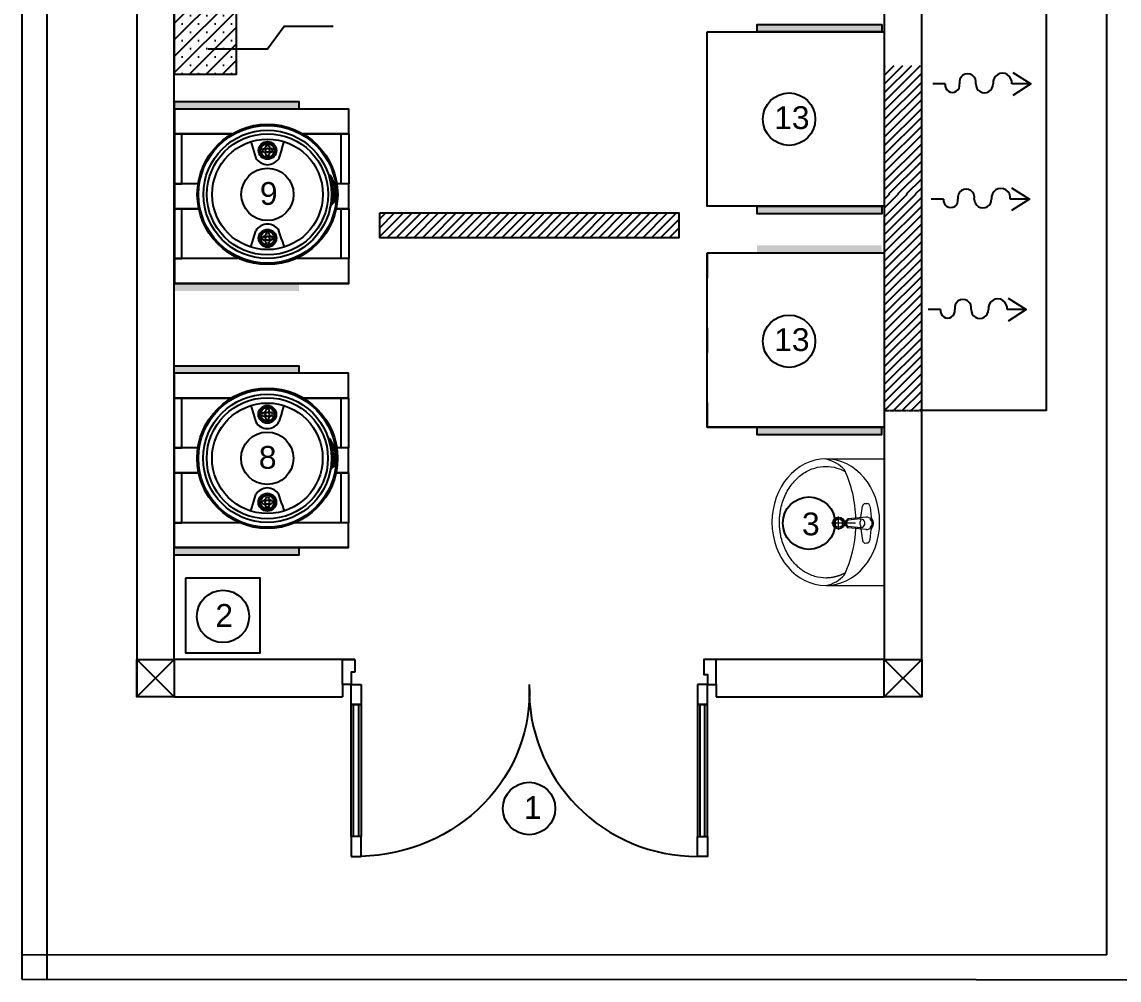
# Model space of a CAD drawing. Header units: millimetres. Extents: x 19989 to 114677, y -6335 to 49043.
# Drawn here: x 58502 to 62906, y 37585 to 41432 of the extents above; entities that cross this region are included whole.
import ezdxf

# ---------------------------------------------------------------- set-up
doc = ezdxf.new("R2010")
doc.units = ezdxf.units.MM
doc.header["$MEASUREMENT"] = 0
doc.linetypes.add('CENTER2', pattern=[1.125, 0.75, -0.125, 0.125, -0.125])
for name, color, linetype in [('A-Door', 150, 'Continuous'), ('A-Glaz', 92, 'Continuous'), ('Edges', 7, 'Continuous')]:
    doc.layers.add(name, color=color, linetype=linetype)
doc.styles.get("Standard").update_dxf_attribs({"font": 'arial.ttf'})

# ---------------------------------------------------------------- blocks, each defined once
blk = doc.blocks.new('plasticwaterdrumplan')
at = {"layer": 'Edges'}
for p, q in [((19.15, 3.55), (22, 2.66)), ((37.52, 3.55), (34.66, 2.66)), ((19.8, 0.65), (19.83, 0.88)), ((19.83, 0.42), (19.8, 0.65)), ((19.83, 0.88), (19.88, 1)), ((19.88, 0.3), (19.83, 0.42)), ((19.88, 1), (20.09, 0.86)), ((19.88, 0.3), (20.09, 0.44)), ((20.09, 0.86), (20.13, 0.97)), ((20.13, 0.33), (20.09, 0.44)), ((20.13, 0.97), (20.23, 1.1)), ((20.23, 0.2), (20.13, 0.33)), ((20.23, 1.1), (20.36, 1.2)), ((20.36, 0.1), (20.23, 0.2)), ((20.33, 1.45), (20.45, 1.5)), ((20.33, 1.45), (20.47, 1.24)), ((20.33, -0.15), (20.47, 0.06)), ((20.36, 1.2), (20.47, 1.24)), ((20.47, 0.06), (20.36, 0.1)), ((20.45, 1.5), (20.68, 1.53)), ((20.68, 1.53), (20.91, 1.5)), ((20.68, 1.01), (20.77, 1)), ((21.03, 1.45), (20.89, 1.24)), ((20.89, 1.24), (21, 1.2)), ((21, 0.1), (20.89, 0.06)), ((21.03, -0.15), (20.89, 0.06)), ((20.91, 1.5), (21.03, 1.45)), ((21, 1.2), (21.13, 1.1)), ((21.13, 0.2), (21, 0.1)), ((21.13, 1.1), (21.23, 0.97)), ((21.23, 0.33), (21.13, 0.2)), ((21.23, 0.97), (21.27, 0.86)), ((21.27, 0.44), (21.23, 0.33)), ((21.48, 1), (21.27, 0.86)), ((21.48, 0.3), (21.27, 0.44)), ((21.48, 1), (21.53, 0.88)), ((21.53, 0.42), (21.48, 0.3)), ((21.53, 0.88), (21.56, 0.65)), ((21.56, 0.65), (21.53, 0.42)), ((35.13, 0.88), (35.1, 0.65)), ((35.1, 0.65), (35.13, 0.42)), ((35.19, 1), (35.13, 0.88)), ((35.13, 0.42), (35.19, 0.3)), ((35.19, 1), (35.39, 0.86)), ((35.19, 0.3), (35.39, 0.44)), ((35.44, 0.97), (35.39, 0.86)), ((35.39, 0.44), (35.44, 0.33)), ((35.54, 1.1), (35.44, 0.97)), ((35.44, 0.33), (35.54, 0.2)), ((35.67, 1.2), (35.54, 1.1)), ((35.54, 0.2), (35.67, 0.1)), ((35.76, 1.5), (35.63, 1.45)), ((35.63, 1.45), (35.78, 1.24)), ((35.63, -0.15), (35.78, 0.06)), ((35.78, 1.24), (35.67, 1.2)), ((35.67, 0.1), (35.78, 0.06)), ((35.99, 1.53), (35.76, 1.5)), ((35.99, 1.01), (35.89, 1)), ((36.22, 1.5), (35.99, 1.53)), ((36.34, 1.45), (36.2, 1.24)), ((36.3, 1.2), (36.2, 1.24)), ((36.2, 0.06), (36.3, 0.1)), ((36.34, -0.15), (36.2, 0.06)), ((36.34, 1.45), (36.22, 1.5)), ((36.44, 1.1), (36.3, 1.2)), ((36.3, 0.1), (36.44, 0.2)), ((36.54, 0.97), (36.44, 1.1)), ((36.44, 0.2), (36.54, 0.33)), ((36.58, 0.86), (36.54, 0.97)), ((36.54, 0.33), (36.58, 0.44)), ((36.79, 1), (36.58, 0.86)), ((36.79, 0.3), (36.58, 0.44)), ((36.84, 0.88), (36.79, 1)), ((36.79, 0.3), (36.84, 0.42)), ((36.87, 0.65), (36.84, 0.88)), ((36.84, 0.42), (36.87, 0.65)), ((20.41, -1.85), (19.15, -2.26)), ((20.45, -0.2), (20.33, -0.15)), ((20.41, -1.85), (22, -1.35)), ((20.68, -0.23), (20.45, -0.2)), ((20.91, -0.2), (20.68, -0.23)), ((21.03, -0.15), (20.91, -0.2)), ((36.26, -1.85), (34.66, -1.35)), ((35.63, -0.15), (35.76, -0.2)), ((35.76, -0.2), (35.99, -0.23)), ((35.99, -0.23), (36.22, -0.2)), ((36.22, -0.2), (36.34, -0.15)), ((36.26, -1.85), (37.52, -2.26)), ((25.72, -10.23), (26.59, -10.46)), ((25.73, -10.21), (26.78, -10.49)), ((26.36, -10.41), (26.54, -10.46)), ((26.36, -10.43), (26.53, -10.48)), ((26.54, -10.46), (26.53, -10.48)), ((26.54, -10.46), (26.59, -10.47)), ((26.59, -10.46), (26.6, -10.46)), ((26.6, -10.48), (26.59, -10.47)), ((26.62, -10.47), (26.6, -10.46)), ((26.6, -10.46), (26.75, -10.5)), ((26.61, -10.48), (26.6, -10.48)), ((26.61, -10.48), (26.61, -10.49)), ((26.62, -10.5), (26.61, -10.49)), ((26.63, -10.48), (26.62, -10.47)), ((26.62, -10.47), (26.62, -10.47)), ((26.63, -10.5), (26.62, -10.5)), ((26.64, -10.49), (26.63, -10.48)), ((26.63, -10.51), (26.63, -10.5)), ((26.64, -10.52), (26.63, -10.51)), ((26.65, -10.5), (26.64, -10.49)), ((26.64, -10.49), (26.64, -10.49)), ((26.64, -10.53), (26.64, -10.52)), ((26.64, -10.54), (26.64, -10.53)), ((26.64, -10.57), (26.65, -10.54)), ((26.65, -10.54), (26.64, -10.54)), ((26.64, -10.59), (26.64, -10.57)), ((26.65, -10.61), (26.64, -10.59)), ((26.65, -10.51), (26.65, -10.5)), ((26.66, -10.52), (26.65, -10.51)), ((26.65, -10.51), (26.65, -10.51)), ((26.65, -10.54), (26.67, -10.53)), ((26.66, -10.53), (26.65, -10.55)), ((26.65, -10.55), (26.65, -10.54)), ((26.65, -10.55), (26.65, -10.55)), ((26.66, -10.64), (26.65, -10.61)), ((26.66, -10.53), (26.66, -10.52)), ((26.67, -10.56), (26.66, -10.57)), ((26.66, -10.57), (26.66, -10.59)), ((26.66, -10.59), (26.66, -10.6)), ((26.66, -10.6), (26.67, -10.62)), ((26.68, -10.66), (26.66, -10.64)), ((26.67, -10.53), (26.69, -10.51)), ((26.68, -10.54), (26.67, -10.56)), ((26.67, -10.62), (26.69, -10.64)), ((26.7, -10.53), (26.68, -10.54)), ((26.7, -10.67), (26.68, -10.66)), ((26.69, -10.51), (26.72, -10.5)), ((26.7, -10.56), (26.69, -10.59)), ((26.69, -10.59), (26.7, -10.63)), ((26.69, -10.64), (26.71, -10.65)), ((26.72, -10.53), (26.7, -10.53)), ((26.72, -10.54), (26.7, -10.56)), ((26.7, -10.63), (26.72, -10.65)), ((26.73, -10.68), (26.7, -10.67)), ((26.71, -10.65), (26.73, -10.66)), ((26.72, -10.5), (26.75, -10.5)), ((26.74, -10.52), (26.72, -10.53)), ((26.75, -10.53), (26.72, -10.54)), ((26.72, -10.65), (26.77, -10.66)), ((26.73, -10.66), (26.76, -10.67)), ((26.75, -10.69), (26.73, -10.68)), ((26.77, -10.53), (26.74, -10.52)), ((26.75, -10.5), (26.77, -10.5)), ((26.75, -10.5), (26.77, -10.51)), ((26.78, -10.54), (26.75, -10.53)), ((26.78, -10.69), (26.75, -10.69)), ((26.76, -10.67), (26.77, -10.66)), ((26.77, -10.5), (26.8, -10.51)), ((26.8, -10.51), (26.77, -10.51)), ((26.79, -10.54), (26.77, -10.53)), ((26.77, -10.66), (26.81, -10.68)), ((26.78, -10.49), (27.01, -10.56)), ((26.78, -10.49), (26.8, -10.51)), ((26.78, -10.54), (26.8, -10.55)), ((26.81, -10.68), (26.78, -10.69)), ((26.81, -10.55), (26.79, -10.54)), ((26.8, -10.51), (26.82, -10.53)), ((26.81, -10.55), (26.8, -10.55)), ((26.81, -10.55), (26.81, -10.55)), ((26.81, -10.55), (26.85, -10.56)), ((26.81, -10.68), (26.81, -10.68)), ((26.81, -10.68), (26.93, -10.71)), ((26.82, -10.53), (26.84, -10.55)), ((26.84, -10.55), (26.85, -10.56)), ((26.85, -10.56), (27.07, -10.63)), ((26.9, -10.77), (26.89, -10.83)), ((26.89, -10.83), (26.9, -10.77)), ((26.89, -10.83), (26.9, -10.88)), ((26.9, -10.88), (26.89, -10.83)), ((26.89, -10.83), (26.89, -10.83)), ((26.9, -10.83), (26.89, -10.83)), ((26.93, -10.72), (26.9, -10.77)), ((26.9, -10.77), (26.93, -10.72)), ((26.9, -10.77), (26.91, -10.77)), ((26.9, -10.83), (26.91, -10.77)), ((26.9, -10.77), (26.9, -10.77)), ((26.9, -10.83), (26.91, -10.78)), ((26.91, -10.88), (26.9, -10.83)), ((26.9, -10.88), (26.9, -10.83)), ((26.9, -10.83), (26.9, -10.83)), ((26.9, -10.88), (26.91, -10.93)), ((26.91, -10.88), (26.9, -10.88)), ((26.9, -10.88), (26.9, -10.88)), ((26.9, -10.88), (26.9, -10.88)), ((26.92, -10.93), (26.9, -10.88)), ((26.92, -10.93), (26.9, -10.88)), ((26.91, -10.78), (26.93, -10.73)), ((26.91, -10.77), (26.93, -10.73)), ((26.91, -10.77), (26.91, -10.78)), ((26.91, -10.83), (26.92, -10.78)), ((26.92, -10.78), (26.91, -10.83)), ((26.91, -10.83), (26.92, -10.88)), ((26.91, -10.88), (26.91, -10.83)), ((26.93, -10.93), (26.91, -10.88)), ((26.92, -10.93), (26.91, -10.88)), ((26.91, -10.93), (26.95, -10.98)), ((26.92, -10.93), (26.91, -10.93)), ((26.92, -10.78), (26.94, -10.73)), ((26.94, -10.73), (26.92, -10.78)), ((26.92, -10.88), (26.93, -10.93)), ((26.92, -10.93), (26.92, -10.93)), ((26.92, -10.93), (26.92, -10.93)), ((26.95, -10.98), (26.92, -10.93)), ((26.95, -10.97), (26.92, -10.93)), ((26.95, -10.98), (26.92, -10.93)), ((26.93, -10.71), (26.93, -10.72)), ((26.93, -10.72), (26.94, -10.71)), ((26.94, -10.71), (26.93, -10.71)), ((26.93, -10.73), (26.94, -10.72)), ((26.93, -10.73), (26.94, -10.72)), ((26.93, -10.73), (26.93, -10.72)), ((26.93, -10.72), (26.93, -10.72)), ((26.93, -10.73), (26.93, -10.73)), ((26.93, -10.93), (26.96, -10.97)), ((26.96, -10.97), (26.93, -10.93)), ((26.94, -10.72), (26.94, -10.71)), ((26.95, -10.72), (26.94, -10.73)), ((26.94, -10.73), (26.95, -10.72)), ((26.95, -10.72), (26.94, -10.72)), ((26.94, -10.72), (26.94, -10.72)), ((27.05, -10.75), (26.95, -10.72)), ((26.95, -10.72), (26.95, -10.72)), ((26.99, -11.01), (26.95, -10.97)), ((26.95, -10.98), (26.95, -10.97)), ((26.95, -10.98), (26.99, -11.02)), ((26.99, -11.01), (26.95, -10.98)), ((26.99, -11.01), (26.95, -10.98)), ((26.95, -10.98), (26.95, -10.98)), ((26.95, -10.98), (26.95, -10.98)), ((26.96, -10.97), (27, -11)), ((27, -11), (26.96, -10.97)), ((26.99, -11.01), (26.99, -11.01)), ((26.99, -11.01), (26.99, -11.01)), ((26.99, -11.01), (26.99, -11.02)), ((27.04, -11.03), (26.99, -11.01)), ((27.04, -11.03), (26.99, -11.01)), ((27.04, -11.04), (26.99, -11.01)), ((26.99, -11.02), (27.04, -11.04)), ((27.02, -10.78), (27, -10.85)), ((27, -10.85), (27.02, -10.91)), ((27, -11), (27.04, -11.02)), ((27.04, -11.03), (27, -11)), ((27.05, -10.75), (27.02, -10.78)), ((27.02, -10.91), (27.07, -10.96)), ((27.04, -11.02), (27.32, -11.11)), ((27.32, -11.13), (27.04, -11.03)), ((27.32, -11.12), (27.04, -11.03)), ((27.32, -11.12), (27.04, -11.03)), ((27.31, -11.13), (27.04, -11.04)), ((27.04, -11.04), (27.04, -11.04)), ((27.31, -11.13), (27.04, -11.04)), ((27.26, -10.81), (27.05, -10.75)), ((27.07, -10.63), (27.11, -10.63)), ((27.08, -10.63), (27.07, -10.63)), ((27.07, -10.96), (27.13, -10.98)), ((27.08, -10.63), (27.11, -10.63)), ((27.09, -10.64), (27.08, -10.63)), ((27.09, -10.64), (27.11, -10.63)), ((27.1, -10.64), (27.09, -10.64)), ((27.1, -10.64), (27.11, -10.64)), ((27.11, -10.64), (27.1, -10.64)), ((27.17, -10.64), (27.11, -10.63)), ((27.11, -10.63), (27.11, -10.63)), ((27.11, -10.63), (27.11, -10.63)), ((27.11, -10.63), (27.17, -10.64)), ((27.11, -10.63), (27.17, -10.64)), ((27.11, -10.64), (27.11, -10.63)), ((27.11, -10.64), (27.11, -10.64)), ((27.11, -10.64), (27.17, -10.65)), ((27.11, -10.64), (27.17, -10.65)), ((27.15, -10.65), (27.11, -10.64)), ((27.13, -10.98), (27.2, -10.96)), ((27.17, -10.66), (27.15, -10.65)), ((28.04, -10.93), (27.15, -10.65)), ((27.44, -10.69), (27.17, -10.64)), ((27.44, -10.68), (27.17, -10.64)), ((27.44, -10.68), (27.17, -10.64)), ((27.43, -10.7), (27.17, -10.65)), ((27.44, -10.69), (27.17, -10.65)), ((27.17, -10.66), (27.43, -10.7)), ((27.2, -10.96), (27.25, -10.91)), ((27.25, -10.91), (27.27, -10.85)), ((27.27, -10.85), (27.26, -10.81)), ((28, -11.04), (27.26, -10.81)), ((27.31, -11.13), (27.6, -11.21)), ((27.6, -11.2), (27.31, -11.13)), ((27.32, -11.11), (27.6, -11.19)), ((27.6, -11.19), (27.32, -11.12)), ((27.6, -11.2), (27.32, -11.12)), ((27.6, -11.2), (27.32, -11.13)), ((27.43, -10.7), (27.7, -10.74)), ((27.7, -10.73), (27.43, -10.7)), ((27.44, -10.68), (27.71, -10.72)), ((27.71, -10.72), (27.44, -10.68)), ((27.71, -10.73), (27.44, -10.69)), ((27.71, -10.72), (27.44, -10.69)), ((27.6, -11.19), (27.89, -11.24)), ((27.88, -11.25), (27.6, -11.19)), ((27.88, -11.25), (27.6, -11.2)), ((27.88, -11.25), (27.6, -11.2)), ((27.88, -11.26), (27.6, -11.2)), ((27.88, -11.26), (27.6, -11.21)), ((27.98, -10.76), (27.7, -10.73)), ((27.7, -10.74), (27.98, -10.76)), ((27.71, -10.72), (27.98, -10.74)), ((27.98, -10.75), (27.71, -10.72)), ((27.98, -10.75), (27.71, -10.72)), ((27.98, -10.75), (27.71, -10.73)), ((28.17, -11.28), (27.88, -11.25)), ((28.17, -11.29), (27.88, -11.25)), ((28.17, -11.28), (27.88, -11.25)), ((28.17, -11.29), (27.88, -11.26)), ((28.17, -11.29), (27.88, -11.26)), ((27.89, -11.24), (28.17, -11.27)), ((28.25, -10.76), (27.98, -10.74)), ((28.25, -10.77), (27.98, -10.75)), ((28.25, -10.77), (27.98, -10.75)), ((28.25, -10.76), (27.98, -10.75)), ((28.25, -10.78), (27.98, -10.76)), ((27.98, -10.76), (28.25, -10.78)), ((28.04, -11.11), (28, -11.04)), ((28.01, -11.04), (28, -11.04)), ((28.01, -11.04), (28.04, -11.1)), ((28.02, -11.05), (28.01, -11.04)), ((28.02, -11.05), (28.04, -11.1)), ((28.02, -11.05), (28.05, -11.09)), ((28.02, -11.05), (28.02, -11.05)), ((28.03, -11.05), (28.02, -11.05)), ((28.05, -11.09), (28.03, -11.05)), ((28.03, -11.05), (28.05, -11.09)), ((28.03, -11.05), (28.05, -11.09)), ((28.03, -11.05), (28.03, -11.05)), ((28.03, -11.05), (28.03, -11.05)), ((28.03, -11.05), (28.07, -11.06)), ((28.04, -10.93), (28.09, -10.9)), ((28.05, -10.93), (28.04, -10.93)), ((28.05, -11.09), (28.04, -11.1)), ((28.04, -11.1), (28.04, -11.1)), ((28.04, -11.1), (28.13, -11.12)), ((28.04, -11.1), (28.12, -11.12)), ((28.13, -11.13), (28.04, -11.11)), ((28.1, -10.9), (28.05, -10.93)), ((28.1, -10.91), (28.05, -10.93)), ((28.05, -10.93), (28.05, -10.93)), ((28.06, -10.93), (28.05, -10.93)), ((28.12, -11.11), (28.05, -11.09)), ((28.05, -11.09), (28.05, -11.09)), ((28.05, -11.09), (28.05, -11.09)), ((28.05, -11.09), (28.12, -11.12)), ((28.05, -11.09), (28.12, -11.11)), ((28.1, -10.91), (28.06, -10.93)), ((28.1, -10.91), (28.06, -10.94)), ((28.06, -10.94), (28.1, -10.92)), ((28.06, -10.94), (28.06, -10.93)), ((28.06, -10.94), (28.11, -10.95)), ((28.06, -10.94), (28.06, -10.94)), ((28.08, -11.07), (28.07, -11.06)), ((28.08, -11.07), (28.09, -11.07)), ((28.09, -10.9), (28.18, -10.92)), ((28.09, -11.07), (28.1, -11.07)), ((28.09, -11.07), (28.09, -11.07)), ((28.09, -11.07), (28.09, -11.07)), ((28.18, -10.92), (28.1, -10.9)), ((28.1, -10.91), (28.1, -10.9)), ((28.18, -10.93), (28.1, -10.91)), ((28.17, -10.93), (28.1, -10.91)), ((28.1, -10.91), (28.1, -10.91)), ((28.17, -10.93), (28.1, -10.91)), ((28.1, -10.91), (28.1, -10.91)), ((28.1, -10.92), (28.1, -10.91)), ((28.1, -10.92), (28.17, -10.94)), ((28.1, -11.07), (28.1, -11.07)), ((28.1, -11.07), (28.1, -11.07)), ((28.11, -11.07), (28.1, -11.07)), ((28.11, -10.95), (28.11, -10.95)), ((28.11, -10.95), (28.11, -10.95)), ((28.14, -10.96), (28.11, -10.95)), ((28.11, -10.95), (28.11, -10.95)), ((28.11, -10.95), (28.11, -10.95)), ((28.11, -11.07), (28.14, -11.07)), ((28.19, -11.07), (28.12, -11.11)), ((28.12, -11.11), (28.19, -11.07)), ((28.12, -11.12), (28.2, -11.08)), ((28.12, -11.12), (28.19, -11.08)), ((28.12, -11.12), (28.12, -11.11)), ((28.12, -11.11), (28.12, -11.11)), ((28.13, -11.12), (28.12, -11.12)), ((28.12, -11.12), (28.12, -11.12)), ((28.13, -11.12), (28.2, -11.08)), ((28.2, -11.09), (28.13, -11.13)), ((28.17, -10.99), (28.14, -10.96)), ((28.14, -11.07), (28.16, -11.05)), ((28.16, -11.05), (28.17, -11.02)), ((28.18, -10.93), (28.17, -10.93)), ((28.17, -10.93), (28.17, -10.93)), ((28.17, -10.93), (28.17, -10.94)), ((28.21, -11), (28.17, -10.93)), ((28.21, -11), (28.17, -10.93)), ((28.17, -10.94), (28.21, -11)), ((28.17, -11.02), (28.17, -10.99)), ((28.17, -11.27), (28.46, -11.29)), ((28.46, -11.29), (28.17, -11.28)), ((28.46, -11.3), (28.17, -11.28)), ((28.17, -11.29), (28.46, -11.31)), ((28.46, -11.3), (28.17, -11.29)), ((28.46, -11.3), (28.17, -11.29)), ((28.18, -10.92), (28.18, -10.93)), ((28.22, -11), (28.18, -10.92)), ((28.18, -10.92), (28.23, -11)), ((28.22, -11), (28.18, -10.93)), ((28.21, -11), (28.19, -11.07)), ((28.19, -11.08), (28.21, -11)), ((28.19, -11.07), (28.21, -11)), ((28.19, -11.08), (28.19, -11.07)), ((28.19, -11.07), (28.19, -11.07)), ((28.2, -11.08), (28.19, -11.08)), ((28.23, -11), (28.2, -11.09)), ((28.2, -11.08), (28.22, -11)), ((28.2, -11.08), (28.22, -11)), ((28.2, -11.08), (28.2, -11.08)), ((28.21, -11), (28.22, -11)), ((28.21, -11), (28.21, -11)), ((28.21, -11), (28.21, -11)), ((28.22, -11), (28.22, -11)), ((28.25, -10.76), (28.52, -10.77)), ((28.52, -10.77), (28.25, -10.76)), ((28.52, -10.78), (28.25, -10.77)), ((28.52, -10.78), (28.25, -10.77)), ((28.25, -10.78), (28.52, -10.79)), ((28.52, -10.79), (28.25, -10.78)), ((28.43, -10.93), (29.05, -10.92)), ((28.44, -11.17), (28.43, -10.93)), ((28.43, -10.93), (28.44, -10.94)), ((29.04, -10.93), (28.44, -10.94)), ((29.04, -10.93), (28.44, -10.94)), ((28.44, -10.94), (28.44, -11.16)), ((28.44, -10.94), (28.45, -11.16)), ((28.44, -10.94), (28.45, -10.95)), ((28.44, -10.94), (28.44, -10.94)), ((29.04, -11.15), (28.44, -11.16)), ((28.44, -11.16), (28.44, -11.17)), ((28.45, -11.16), (28.44, -11.16)), ((28.44, -11.17), (29.05, -11.16)), ((28.45, -10.95), (29.03, -10.94)), ((29.03, -10.94), (28.45, -10.95)), ((29.03, -10.94), (28.45, -10.95)), ((28.46, -11.15), (28.45, -10.95)), ((28.45, -10.95), (28.45, -11.15)), ((28.45, -10.95), (28.45, -10.95)), ((28.45, -10.95), (28.45, -10.95)), ((28.45, -10.95), (28.45, -11.15)), ((29.03, -11.14), (28.45, -11.15)), ((28.45, -11.15), (28.45, -11.15)), ((28.45, -11.15), (28.45, -11.16)), ((28.46, -11.15), (28.45, -11.15)), ((29.04, -11.15), (28.45, -11.16)), ((29.03, -11.15), (28.45, -11.15)), ((29.03, -11.14), (28.46, -11.15)), ((28.46, -11.29), (28.75, -11.28)), ((28.75, -11.29), (28.46, -11.29)), ((28.75, -11.29), (28.46, -11.3)), ((28.76, -11.29), (28.46, -11.3)), ((28.76, -11.3), (28.46, -11.3)), ((28.76, -11.3), (28.46, -11.31)), ((28.52, -10.77), (28.79, -10.77)), ((28.79, -10.77), (28.52, -10.77)), ((28.79, -10.78), (28.52, -10.78)), ((28.79, -10.78), (28.52, -10.78)), ((28.52, -10.79), (28.79, -10.79)), ((28.79, -10.79), (28.52, -10.79)), ((28.75, -11.28), (29.04, -11.25)), ((29.04, -11.26), (28.75, -11.29)), ((29.04, -11.26), (28.75, -11.29)), ((29.05, -11.27), (28.76, -11.3)), ((29.05, -11.27), (28.76, -11.29)), ((29.05, -11.27), (28.76, -11.3)), ((29.06, -10.76), (28.79, -10.77)), ((29.06, -10.76), (28.79, -10.77)), ((29.06, -10.77), (28.79, -10.78)), ((29.06, -10.77), (28.79, -10.78)), ((29.06, -10.78), (28.79, -10.79)), ((28.79, -10.79), (29.06, -10.78)), ((29.03, -10.94), (29.04, -10.93)), ((29.03, -10.94), (29.03, -11.14)), ((29.03, -11.15), (29.03, -10.94)), ((29.03, -11.14), (29.03, -10.94)), ((29.03, -10.94), (29.03, -10.94)), ((29.03, -10.94), (29.03, -10.94)), ((29.03, -11.15), (29.03, -11.14)), ((29.03, -11.14), (29.03, -11.14)), ((29.04, -11.15), (29.03, -11.15)), ((29.04, -10.93), (29.05, -10.92)), ((29.04, -11.15), (29.04, -10.93)), ((29.04, -11.15), (29.04, -10.93)), ((29.04, -10.93), (29.04, -10.93)), ((29.05, -11.16), (29.04, -11.15)), ((29.04, -11.15), (29.04, -11.15)), ((29.04, -11.25), (29.33, -11.21)), ((29.33, -11.21), (29.04, -11.26)), ((29.33, -11.22), (29.04, -11.26)), ((29.05, -10.92), (29.05, -11.16)), ((29.33, -11.22), (29.05, -11.27)), ((29.33, -11.22), (29.05, -11.27)), ((29.05, -11.27), (29.33, -11.23)), ((29.06, -10.76), (29.33, -10.74)), ((29.33, -10.75), (29.06, -10.77)), ((29.33, -10.75), (29.06, -10.76)), ((29.06, -10.78), (29.33, -10.76)), ((29.33, -10.76), (29.06, -10.78)), ((29.33, -10.76), (29.06, -10.77)), ((29.81, -10.63), (29.33, -10.75)), ((29.8, -10.63), (29.33, -10.75)), ((29.8, -10.63), (29.33, -10.74)), ((29.81, -10.64), (29.33, -10.75)), ((29.33, -10.75), (29.33, -10.74)), ((29.33, -10.75), (29.33, -10.75)), ((29.33, -10.75), (29.33, -10.75)), ((29.33, -10.75), (29.34, -10.76)), ((29.33, -10.75), (29.33, -10.76)), ((29.33, -10.76), (29.33, -10.76)), ((29.33, -10.76), (29.34, -10.76)), ((29.33, -10.77), (29.34, -10.76)), ((29.33, -10.76), (29.33, -10.76)), ((29.33, -10.76), (29.33, -10.76)), ((29.33, -10.76), (29.34, -10.76)), ((29.33, -10.76), (29.33, -10.76)), ((29.33, -10.76), (29.33, -10.77)), ((29.33, -10.76), (29.33, -10.76)), ((29.83, -11.05), (29.33, -11.22)), ((29.33, -11.21), (29.83, -11.05)), ((29.83, -11.06), (29.33, -11.22)), ((29.83, -11.06), (29.33, -11.22)), ((29.84, -11.06), (29.33, -11.23)), ((29.84, -11.07), (29.33, -11.23)), ((29.33, -11.21), (29.33, -11.21)), ((29.33, -11.21), (29.33, -11.21)), ((29.33, -11.21), (29.33, -11.21)), ((29.33, -11.21), (29.33, -11.21)), ((29.33, -11.21), (29.33, -11.21)), ((29.33, -11.21), (29.33, -11.21)), ((29.33, -11.21), (29.33, -11.21)), ((29.33, -11.21), (29.33, -11.22)), ((29.33, -11.22), (29.33, -11.23)), ((29.33, -11.22), (29.33, -11.22)), ((29.33, -11.22), (29.33, -11.22)), ((29.33, -11.22), (29.33, -11.22)), ((29.33, -11.22), (29.33, -11.22)), ((29.33, -11.23), (29.33, -11.23)), ((29.81, -10.64), (29.34, -10.76)), ((29.34, -10.76), (29.81, -10.65)), ((29.34, -10.76), (29.34, -10.76)), ((30.28, -10.5), (29.8, -10.63)), ((30.28, -10.5), (29.8, -10.63)), ((30.28, -10.51), (29.81, -10.63)), ((30.28, -10.51), (29.81, -10.64)), ((30.29, -10.51), (29.81, -10.64)), ((29.81, -10.65), (30.29, -10.52)), ((30.32, -10.87), (29.83, -11.05)), ((29.83, -11.05), (30.32, -10.87)), ((30.32, -10.88), (29.83, -11.06)), ((30.33, -10.88), (29.83, -11.06)), ((30.33, -10.88), (29.84, -11.07)), ((30.33, -10.88), (29.84, -11.06)), ((30.76, -10.36), (30.28, -10.5)), ((30.76, -10.37), (30.28, -10.51)), ((30.76, -10.37), (30.28, -10.5)), ((30.76, -10.37), (30.28, -10.51)), ((30.29, -10.52), (30.76, -10.38)), ((30.76, -10.38), (30.29, -10.51)), ((30.32, -10.87), (30.8, -10.67)), ((30.8, -10.67), (30.32, -10.87)), ((30.8, -10.68), (30.32, -10.88)), ((30.81, -10.68), (30.33, -10.88)), ((30.81, -10.68), (30.33, -10.88)), ((30.33, -10.88), (30.81, -10.69)), ((30.76, -10.36), (31.23, -10.22)), ((30.76, -10.38), (31.3, -10.22)), ((31.23, -10.22), (30.76, -10.37)), ((31.23, -10.22), (30.76, -10.37)), ((31.24, -10.23), (30.76, -10.38)), ((31.23, -10.23), (30.76, -10.37)), ((30.8, -10.67), (31.26, -10.46)), ((31.27, -10.46), (30.8, -10.67)), ((31.27, -10.46), (30.8, -10.68)), ((31.28, -10.47), (30.81, -10.69)), ((31.27, -10.47), (30.81, -10.68)), ((31.28, -10.47), (30.81, -10.68)), ((31.26, -10.21), (31.23, -10.22)), ((31.26, -10.21), (31.23, -10.22)), ((31.27, -10.21), (31.23, -10.22)), ((31.27, -10.22), (31.23, -10.23)), ((31.27, -10.22), (31.24, -10.23)), ((31.26, -10.21), (31.3, -10.2)), ((31.3, -10.2), (31.26, -10.21)), ((31.26, -10.46), (31.33, -10.42)), ((31.3, -10.2), (31.27, -10.21)), ((31.3, -10.21), (31.27, -10.22)), ((31.3, -10.21), (31.27, -10.22)), ((31.3, -10.44), (31.27, -10.46)), ((31.31, -10.45), (31.27, -10.46)), ((31.31, -10.45), (31.27, -10.47)), ((31.31, -10.45), (31.28, -10.47)), ((31.31, -10.45), (31.28, -10.47)), ((31.3, -10.2), (31.33, -10.19)), ((31.33, -10.19), (31.3, -10.2)), ((31.33, -10.19), (31.3, -10.2)), ((31.34, -10.2), (31.3, -10.21)), ((31.33, -10.2), (31.3, -10.21)), ((31.3, -10.22), (31.34, -10.21)), ((31.34, -10.43), (31.3, -10.44)), ((31.34, -10.43), (31.31, -10.45)), ((31.35, -10.43), (31.31, -10.45)), ((31.35, -10.43), (31.31, -10.45)), ((31.31, -10.45), (31.35, -10.44)), ((31.36, -10.18), (31.33, -10.19)), ((31.37, -10.18), (31.33, -10.19)), ((31.37, -10.18), (31.33, -10.19)), ((31.37, -10.19), (31.33, -10.2)), ((31.33, -10.42), (31.4, -10.39)), ((31.34, -10.21), (31.4, -10.19)), ((31.37, -10.19), (31.34, -10.2)), ((31.38, -10.41), (31.34, -10.43)), ((31.37, -10.41), (31.34, -10.43)), ((31.38, -10.41), (31.35, -10.43)), ((31.35, -10.44), (31.39, -10.42)), ((31.38, -10.42), (31.35, -10.43)), ((31.4, -10.17), (31.36, -10.18)), ((31.4, -10.17), (31.37, -10.18)), ((31.4, -10.18), (31.37, -10.19)), ((31.4, -10.18), (31.37, -10.18)), ((31.4, -10.18), (31.37, -10.19)), ((31.41, -10.39), (31.37, -10.41)), ((31.41, -10.39), (31.38, -10.41)), ((31.42, -10.4), (31.38, -10.42)), ((31.42, -10.4), (31.38, -10.41)), ((31.42, -10.4), (31.39, -10.42)), ((31.4, -10.17), (31.43, -10.16)), ((31.43, -10.16), (31.4, -10.17)), ((31.44, -10.17), (31.4, -10.18)), ((31.43, -10.17), (31.4, -10.18)), ((31.43, -10.17), (31.4, -10.18)), ((31.4, -10.19), (31.44, -10.18)), ((31.4, -10.39), (31.44, -10.37)), ((31.45, -10.37), (31.41, -10.39)), ((31.44, -10.37), (31.41, -10.39)), ((31.42, -10.4), (31.46, -10.38)), ((31.45, -10.38), (31.42, -10.4)), ((31.45, -10.38), (31.42, -10.4)), ((31.47, -10.15), (31.43, -10.16)), ((31.47, -10.15), (31.43, -10.16)), ((31.47, -10.16), (31.43, -10.17)), ((31.47, -10.16), (31.43, -10.17)), ((31.44, -10.18), (31.5, -10.16)), ((31.47, -10.17), (31.44, -10.17)), ((31.44, -10.37), (31.51, -10.33)), ((31.48, -10.35), (31.44, -10.37)), ((31.48, -10.36), (31.45, -10.37)), ((31.49, -10.36), (31.45, -10.38)), ((31.49, -10.36), (31.45, -10.38)), ((31.46, -10.38), (31.49, -10.36)), ((31.5, -10.14), (31.47, -10.15)), ((31.5, -10.15), (31.47, -10.16)), ((31.5, -10.15), (31.47, -10.15)), ((31.5, -10.15), (31.47, -10.16)), ((31.5, -10.16), (31.47, -10.17)), ((31.51, -10.33), (31.48, -10.35)), ((31.52, -10.34), (31.48, -10.36)), ((31.53, -10.34), (31.49, -10.36)), ((31.52, -10.34), (31.49, -10.36)), ((31.52, -10.34), (31.49, -10.36)), ((31.5, -10.14), (31.53, -10.13)), ((31.54, -10.14), (31.5, -10.15)), ((31.54, -10.14), (31.5, -10.15)), ((31.53, -10.14), (31.5, -10.15)), ((31.5, -10.16), (31.54, -10.15)), ((31.54, -10.15), (31.5, -10.16)), ((31.51, -10.33), (31.54, -10.31)), ((31.55, -10.32), (31.51, -10.33)), ((31.56, -10.32), (31.52, -10.34)), ((31.55, -10.32), (31.52, -10.34)), ((31.56, -10.32), (31.52, -10.34)), ((31.57, -10.13), (31.53, -10.13)), ((31.57, -10.13), (31.53, -10.14)), ((31.56, -10.33), (31.53, -10.34)), ((31.57, -10.13), (31.54, -10.14)), ((31.57, -10.14), (31.54, -10.15)), ((31.57, -10.14), (31.54, -10.14)), ((31.54, -10.15), (31.59, -10.14)), ((31.54, -10.31), (31.61, -10.27)), ((31.59, -10.3), (31.55, -10.32)), ((31.58, -10.3), (31.55, -10.32)), ((31.59, -10.3), (31.56, -10.32)), ((31.59, -10.3), (31.56, -10.32)), ((31.56, -10.33), (31.6, -10.31)), ((31.6, -10.12), (31.57, -10.13)), ((31.6, -10.12), (31.57, -10.13)), ((31.6, -10.13), (31.57, -10.14)), ((31.6, -10.13), (31.57, -10.13)), ((31.59, -10.14), (31.57, -10.14)), ((31.61, -10.28), (31.58, -10.3)), ((31.6, -10.13), (31.59, -10.14)), ((31.59, -10.14), (31.6, -10.14)), ((31.61, -10.14), (31.59, -10.14)), ((31.59, -10.14), (31.59, -10.14)), ((31.62, -10.28), (31.59, -10.3)), ((31.62, -10.28), (31.59, -10.3)), ((31.63, -10.29), (31.59, -10.3)), ((31.6, -10.12), (31.63, -10.13)), ((31.63, -10.13), (31.6, -10.12)), ((31.6, -10.12), (31.6, -10.12)), ((31.62, -10.13), (31.6, -10.12)), ((31.6, -10.12), (31.6, -10.13)), ((31.62, -10.13), (31.6, -10.13)), ((31.62, -10.13), (31.6, -10.13)), ((31.6, -10.13), (31.6, -10.13)), ((31.6, -10.14), (31.62, -10.15)), ((31.63, -10.29), (31.6, -10.31)), ((31.63, -10.15), (31.61, -10.14)), ((31.61, -10.27), (31.66, -10.24)), ((31.65, -10.26), (31.61, -10.28)), ((31.64, -10.14), (31.62, -10.13)), ((31.64, -10.14), (31.62, -10.13)), ((31.62, -10.13), (31.62, -10.13)), ((31.65, -10.14), (31.62, -10.13)), ((31.62, -10.13), (31.62, -10.13)), ((31.62, -10.13), (31.63, -10.13)), ((31.62, -10.15), (31.64, -10.16)), ((31.65, -10.26), (31.62, -10.28)), ((31.66, -10.26), (31.62, -10.28)), ((31.65, -10.13), (31.63, -10.13)), ((31.63, -10.13), (31.63, -10.13)), ((31.65, -10.14), (31.63, -10.13)), ((31.65, -10.16), (31.63, -10.15)), ((31.66, -10.27), (31.63, -10.29)), ((31.66, -10.27), (31.63, -10.29)), ((31.66, -10.15), (31.64, -10.14)), ((31.65, -10.14), (31.64, -10.14)), ((31.64, -10.14), (31.64, -10.14)), ((31.65, -10.15), (31.64, -10.14)), ((31.64, -10.16), (31.65, -10.17)), ((31.67, -10.15), (31.65, -10.13)), ((31.65, -10.14), (31.65, -10.13)), ((31.67, -10.15), (31.65, -10.14)), ((31.67, -10.15), (31.65, -10.14)), ((31.65, -10.14), (31.65, -10.14)), ((31.67, -10.17), (31.65, -10.15)), ((31.66, -10.15), (31.65, -10.15)), ((31.66, -10.17), (31.65, -10.16)), ((31.65, -10.17), (31.66, -10.19)), ((31.67, -10.24), (31.65, -10.26)), ((31.68, -10.24), (31.65, -10.26)), ((31.67, -10.15), (31.66, -10.15)), ((31.68, -10.16), (31.66, -10.15)), ((31.67, -10.18), (31.66, -10.17)), ((31.66, -10.19), (31.67, -10.2)), ((31.67, -10.23), (31.66, -10.24)), ((31.66, -10.24), (31.67, -10.24)), ((31.66, -10.27), (31.7, -10.25)), ((31.69, -10.25), (31.66, -10.26)), ((31.69, -10.25), (31.66, -10.27)), ((31.7, -10.25), (31.66, -10.27)), ((31.67, -10.15), (31.69, -10.16)), ((31.67, -10.15), (31.67, -10.15)), ((31.68, -10.16), (31.67, -10.15)), ((31.67, -10.15), (31.67, -10.15)), ((31.68, -10.16), (31.67, -10.15)), ((31.67, -10.17), (31.68, -10.16)), ((31.68, -10.18), (31.67, -10.17)), ((31.68, -10.2), (31.67, -10.18)), ((31.67, -10.2), (31.67, -10.22)), ((31.67, -10.22), (31.67, -10.23)), ((31.67, -10.24), (31.68, -10.23)), ((31.67, -10.24), (31.68, -10.24)), ((31.68, -10.16), (31.69, -10.16)), ((31.7, -10.18), (31.68, -10.16)), ((31.68, -10.16), (31.68, -10.16)), ((31.68, -10.16), (31.68, -10.16)), ((31.69, -10.18), (31.68, -10.16)), ((31.69, -10.18), (31.68, -10.16)), ((31.69, -10.2), (31.68, -10.18)), ((31.69, -10.18), (31.68, -10.18)), ((31.68, -10.21), (31.68, -10.2)), ((31.68, -10.23), (31.68, -10.21)), ((31.68, -10.24), (31.69, -10.23)), ((31.68, -10.24), (31.69, -10.25)), ((31.7, -10.17), (31.69, -10.16)), ((31.69, -10.19), (31.69, -10.18)), ((31.7, -10.19), (31.69, -10.18)), ((31.69, -10.18), (31.69, -10.18)), ((31.7, -10.18), (31.69, -10.18)), ((31.7, -10.19), (31.69, -10.19)), ((31.7, -10.21), (31.69, -10.19)), ((31.69, -10.19), (31.69, -10.2)), ((31.69, -10.21), (31.69, -10.2)), ((31.7, -10.21), (31.69, -10.21)), ((31.69, -10.23), (31.69, -10.21)), ((31.69, -10.23), (31.7, -10.21)), ((31.69, -10.25), (31.7, -10.23)), ((31.69, -10.25), (31.69, -10.23)), ((31.69, -10.23), (31.7, -10.23)), ((31.69, -10.23), (31.69, -10.23)), ((31.69, -10.25), (31.7, -10.25)), ((31.69, -10.25), (31.69, -10.25)), ((31.7, -10.19), (31.7, -10.17)), ((31.7, -10.18), (31.7, -10.17)), ((31.7, -10.19), (31.7, -10.18)), ((31.7, -10.19), (31.71, -10.21)), ((31.7, -10.19), (31.7, -10.19)), ((31.7, -10.21), (31.7, -10.19)), ((31.7, -10.21), (31.7, -10.19)), ((31.7, -10.19), (31.7, -10.19)), ((31.71, -10.21), (31.7, -10.23)), ((31.7, -10.21), (31.71, -10.21)), ((31.7, -10.23), (31.7, -10.21)), ((31.7, -10.21), (31.7, -10.21)), ((31.7, -10.21), (31.7, -10.21)), ((31.7, -10.23), (31.7, -10.21)), ((31.7, -10.25), (31.7, -10.23)), ((31.7, -10.23), (31.7, -10.23)), ((31.7, -10.25), (31.7, -10.23)), ((31.7, -10.23), (31.7, -10.23)), ((31.7, -10.25), (31.7, -10.25))]:
    blk.add_line(p, q, dxfattribs=at)
for centre, radius in [((28.33, 0.65), 12.22), ((28.33, 0.65), 12), ((28.33, 0.65), 11.16), ((28.33, 0.65), 10.55), ((28.33, 0.65), 9.63), ((20.68, 0.65), 1.55), ((20.68, 0.65), 1.39), ((20.68, 0.65), 1.33), ((35.99, 0.65), 1.55), ((35.99, 0.65), 1.39), ((35.99, 0.65), 1.33), ((20.68, 0.65), 1.2), ((20.68, 0.65), 0.36), ((35.99, 0.65), 1.2), ((35.99, 0.65), 0.36)]:
    blk.add_circle(centre, radius, dxfattribs=at)
for centre, start, end in [((20.85, 0.65), 299.8169, 60.1831), ((35.81, 0.65), 119.8169, 240.1831)]:
    blk.add_arc(centre, 2.31, start, end, dxfattribs=at)
blk = doc.blocks.new('A$C33FC0FF0')
at = {"lineweight": 5}
for p, q in [((0, 0.4507), (0.508, 0.4507)), ((0, 0.2159), (0, 0.4507)), ((0.508, 0.2159), (0.508, 0.4507)), ((0.1929, 0.3939), (0.2338, 0.3984)), ((0.3236, 0.3939), (0.2827, 0.3984)), ((0.1789, 0.3732), (0.1792, 0.3806)), ((0.2354, 0.3571), (0.1891, 0.3634)), ((0.2335, 0.3797), (0.2398, 0.3058)), ((0.2409, 0.3556), (0.2454, 0.3058)), ((0.2759, 0.3552), (0.2714, 0.3058)), ((0.2832, 0.3797), (0.277, 0.3058)), ((0.281, 0.3571), (0.3273, 0.3634)), ((0.3375, 0.3732), (0.3372, 0.3806)), ((0.2576, 0.3357), (0.2576, 0.2387)), ((0.2841, 0.267), (0.2315, 0.267)), ((0.2483, 0.2966), (0.2503, 0.2841)), ((0.2681, 0.2966), (0.2661, 0.2841))]:
    blk.add_line(p, q, dxfattribs=at)
for radius in [0.0238, 0.0218, 0.0168]:
    blk.add_circle((0.2574, 0.2676), radius, dxfattribs=at)
for centre, radius, start, end in [((0.2584, 0.3802), 0.0249, 351.5466, 188.4534), ((0.2328, 0.4098), 0.0115, 274.681, 310.7525), ((0.2584, 0.3802), 0.0277, 49.1745, 130.7525), ((0.2584, 0.3802), 0.0219, 37.1419, 142.8581), ((0.284, 0.4098), 0.0115, 229.1745, 265.319), ((0.1903, 0.3749), 0.0115, 188.6096, 263.9713), ((0.1922, 0.381), 0.0129, 87.0247, 181.3762), ((0.2584, 0.3555), 0.0175, 352.5304, 188.6494), ((0.2427, 0.3589), 0.00379, 241.8872, 322.8859), ((0.26, 0.3772), 0.0251, 235.2792, 265.1488), ((0.2557, 0.3798), 0.0276, 274.5723, 303.0138), ((0.2737, 0.3589), 0.00379, 217.1141, 298.1128), ((0.3242, 0.381), 0.0129, 358.6238, 92.9753), ((0.3261, 0.3749), 0.0115, 276.0287, 351.3904), ((0.2545, -0.1673), 0.5045, 91.752, 114.6686), ((0.2545, -0.1673), 0.5045, 65.3314, 87.4489), ((0.136, 0.1886), 0.1379, 131.9061, 168.5305), ((0.2584, 0.3149), 0.0207, 206.0612, 333.9388), ((0.2584, 0.3132), 0.015, 209.6977, 330.3023), ((0.2582, 0.2909), 0.0104, 220.6132, 319.3868), ((0.373, 0.1886), 0.1379, 11.4697, 48.0939)]:
    blk.add_arc(centre, radius, start, end, dxfattribs=at)
at = {"lineweight": 5, "extrusion": (5.55112e-17, -3.33067e-16, -1)}
blk.add_ellipse((0.254, 0.2159), major_axis=(0.254, 0), ratio=0.850394, dxfattribs=at)
at = {"lineweight": 5}
blk.add_open_spline([(0.4566, 0.295), (0.4577, 0.2931), (0.4587, 0.2912), (0.4603, 0.2883), (0.4607, 0.2873), (0.4617, 0.2854), (0.4622, 0.2844), (0.4627, 0.2832), (0.4629, 0.283), (0.4633, 0.282), (0.4636, 0.2813), (0.4644, 0.2796), (0.4648, 0.2786), (0.4657, 0.2767), (0.4661, 0.2757), (0.4668, 0.2737), (0.4672, 0.2728), (0.468, 0.2708), (0.4683, 0.2698), (0.469, 0.2679), (0.4694, 0.2669), (0.4699, 0.2655), (0.47, 0.265), (0.4703, 0.264), (0.4705, 0.2635), (0.4708, 0.2625), (0.471, 0.262), (0.4713, 0.2611), (0.4714, 0.2606), (0.4715, 0.2601), (0.4716, 0.2601), (0.4717, 0.2596), (0.4718, 0.2591), (0.4721, 0.2582), (0.4722, 0.2577), (0.4725, 0.2567), (0.4726, 0.2562), (0.4729, 0.2552), (0.473, 0.2548), (0.4734, 0.2533), (0.4736, 0.2523), (0.4741, 0.2504), (0.4743, 0.2494), (0.4747, 0.2475), (0.4749, 0.2465), (0.4753, 0.2446), (0.4755, 0.2437), (0.4758, 0.2417), (0.476, 0.2408), (0.4763, 0.2389), (0.4764, 0.2379), (0.4767, 0.236), (0.4768, 0.2351), (0.477, 0.2332), (0.4771, 0.2322), (0.4774, 0.2294), (0.4776, 0.2275), (0.4778, 0.2238), (0.4779, 0.2219), (0.478, 0.2191), (0.478, 0.2182), (0.478, 0.2168), (0.478, 0.2163), (0.478, 0.2159), (0.478, 0.2017), (0.476, 0.1868), (0.4693, 0.1641), (0.4665, 0.1565), (0.4595, 0.1415), (0.4553, 0.134), (0.4493, 0.1249), (0.448, 0.1231), (0.4429, 0.1159), (0.4387, 0.1106), (0.4281, 0.0987), (0.4214, 0.0921), (0.4069, 0.0798), (0.3992, 0.0741), (0.3828, 0.0636), (0.3742, 0.0588), (0.3564, 0.0503), (0.3473, 0.0466), (0.3286, 0.0403), (0.319, 0.0377), (0.305, 0.0347), (0.3003, 0.0339), (0.2908, 0.0324), (0.2861, 0.0318), (0.2769, 0.0308), (0.2722, 0.0304), (0.2631, 0.03), (0.2587, 0.0299), (0.2539, 0.0299), (0.2538, 0.0299), (0.2491, 0.0299), (0.2448, 0.03), (0.2358, 0.0304), (0.2311, 0.0308), (0.2219, 0.0318), (0.2172, 0.0324), (0.2077, 0.0339), (0.203, 0.0347), (0.189, 0.0377), (0.1794, 0.0403), (0.1607, 0.0466), (0.1516, 0.0503), (0.1338, 0.0588), (0.1252, 0.0636), (0.1088, 0.0741), (0.1011, 0.0798), (0.0866, 0.0921), (0.0799, 0.0987), (0.0678, 0.1123), (0.0623, 0.1195), (0.0527, 0.134), (0.0485, 0.1415), (0.0415, 0.1565), (0.0387, 0.1641), (0.032, 0.1868), (0.03, 0.2017), (0.03, 0.2301), (0.032, 0.245), (0.0387, 0.2676), (0.0415, 0.2752), (0.0469, 0.2866), (0.0489, 0.2906), (0.051, 0.2944)], degree=3, knots=[2.909358, 2.909358, 2.909358, 2.909358, 3.057135, 3.057135, 3.131023, 3.131023, 3.204911, 3.204911, 3.223577, 3.223577, 3.278799, 3.278799, 3.352687, 3.352687, 3.426575, 3.426575, 3.500463, 3.500463, 3.574351, 3.574351, 3.64824, 3.64824, 3.685184, 3.685184, 3.722128, 3.722128, 3.759072, 3.759072, 3.796016, 3.796016, 3.796675, 3.796675, 3.83296, 3.83296, 3.869904, 3.869904, 3.906848, 3.906848, 3.943792, 3.943792, 4.01768, 4.01768, 4.091568, 4.091568, 4.165457, 4.165457, 4.239345, 4.239345, 4.313233, 4.313233, 4.387121, 4.387121, 4.461009, 4.461009, 4.534897, 4.534897, 4.682673, 4.682673, 4.83045, 4.83045, 4.904338, 4.904338, 4.942871, 4.942871, 4.942871, 5.090647, 5.090647, 5.164535, 5.164535, 5.238424, 5.238424, 5.257089, 5.257089, 5.312312, 5.312312, 5.3862, 5.3862, 5.460088, 5.460088, 5.533976, 5.533976, 5.607864, 5.607864, 5.681752, 5.681752, 5.718696, 5.718696, 5.755641, 5.755641, 5.792585, 5.792585, 5.829529, 5.829529, 5.830188, 5.830188, 5.866473, 5.866473, 5.903417, 5.903417, 5.940361, 5.940361, 5.977305, 5.977305, 6.051193, 6.051193, 6.125081, 6.125081, 6.198969, 6.198969, 6.272857, 6.272857, 6.346746, 6.346746, 6.420634, 6.420634, 6.494522, 6.494522, 6.56841, 6.56841, 6.716186, 6.716186, 6.863963, 6.863963, 6.937851, 6.937851, 6.976384, 6.976384, 6.976384, 6.976384], dxfattribs=at)

msp = doc.modelspace()

# ---------------------------------------------------------------- hatches: boundary and pattern name
h = msp.add_hatch()
h.set_pattern_fill('SACNCR', color=4, scale=500)
h.set_pattern_definition([(45, (-3665.82, 1118.93), (-33.14563, 33.14563), []), (45, (-3632.675, 1118.93), (-33.14563, 33.14563), [0, -46.875])])
h.paths.add_polyline_path([(59113.7, 41221.8), (59363.7, 41221.8), (59363.7, 41721.8), (59113.7, 41721.8)])
at = {"linetype": 'CENTER2', "true_color": 0xffffff}
h = msp.add_hatch(dxfattribs=at)
h.set_pattern_fill('ANSI31', scale=200)
h.set_pattern_definition([(45, (2210.798, 28094.8), (-17.67767, 17.67767), [])])
h.paths.add_polyline_path([(61963.7, 39871.8), (62113.7, 39871.8), (62113.7, 41721.8), (61963.7, 41721.8)])
h.paths.add_polyline_path([(62113.7, 41721.8), (61963.7, 41721.8), (61963.7, 40741), (62113.7, 40741)], flags=17)
h = msp.add_hatch(color=256)
h.dxf.hatch_style = 1
h.paths.add_polyline_path([(61953.6, 41391.8), (61953.6, 41421.8), (61453.6, 41421.8), (61453.6, 41391.8)])
h.paths.add_polyline_path([(61953.6, 40661.8), (61953.6, 40691.8), (61453.6, 40691.8), (61453.6, 40661.8)])
h = msp.add_hatch(dxfattribs=at)
h.set_pattern_fill('ANSI31', scale=200)
h.set_pattern_definition([(45, (-26045.378, 21726.775), (-17.6776695, 17.6776695), [])])
h.paths.add_polyline_path([(62113.7, 41256.8), (61963.7, 41256.8), (61963.7, 40741), (62113.7, 40741)])
h = msp.add_hatch(color=256)
h.dxf.hatch_style = 1
h.paths.add_polyline_path([(59114.2, 40382), (59114.2, 40352), (59614.2, 40352), (59614.2, 40382)])
h.paths.add_polyline_path([(59114.2, 41112), (59114.2, 41082), (59614.2, 41082), (59614.2, 41112)])
h = msp.add_hatch()
h.set_pattern_fill('ANSI31', color=1, scale=200)
h.set_pattern_definition([(45, (-24988.22, 18009.927), (-17.6776695, 17.6776695), [])])
h.paths.add_polyline_path([(61138.7, 40664.8), (59938.7, 40664.8), (59938.7, 40564.8), (61138.7, 40564.8)])
h = msp.add_hatch(color=256)
h.dxf.hatch_style = 1
h.paths.add_polyline_path([(61953, 40504.3), (61953, 40534.3), (61453, 40534.3), (61453, 40504.3)])
h.paths.add_polyline_path([(61953, 39774.3), (61953, 39804.3), (61453, 39804.3), (61453, 39774.3)])
h = msp.add_hatch(color=256)
h.dxf.hatch_style = 1
h.paths.add_polyline_path([(59113.7, 39321.4), (59113.7, 39291.4), (59613.7, 39291.4), (59613.7, 39321.4)])
h.paths.add_polyline_path([(59113.7, 40051.4), (59113.7, 40021.4), (59613.7, 40021.4), (59613.7, 40051.4)])

# ---------------------------------------------------------------- linework, layer by layer
for p, q in [((59788.7, 38771.8), (59788.7, 38721.8)), ((61288.7, 38771.8), (61288.7, 38721.8))]:
    msp.add_line(p, q)
for points in [[(69993.5, 37685.1), (69993.5, 43416.3), (58502.5, 43416.3), (58502.5, 37588.2)], [(69893.5, 37585.1), (69893.5, 43316.3), (58602.5, 43316.3), (58602.5, 37588.2)], [(62855.9, 43316.3), (62855.9, 37687)], [(58963.7, 42721.8), (58963.7, 38871.8)], [(59113.7, 38871.8), (59113.7, 42721.8), (58963.7, 42721.8)], [(61963.7, 42721.8), (61963.7, 38871.8), (62113.7, 38871.8), (62113.7, 42721.8), (61963.7, 42721.8)], [(59113.7, 41721.8), (59113.7, 41221.8), (59363.7, 41221.8), (59363.7, 41721.8), (59113.7, 41721.8)], [(62113.7, 40796.8), (62113.7, 41721.8), (62613.7, 41721.8), (62613.7, 39871.8), (62113.7, 39871.8), (62113.7, 40796.8)], [(61953.6, 41421.8), (61953.6, 41391.8), (61453.6, 41391.8), (61453.6, 41421.8), (61953.6, 41421.8)], [(62480.1, 41228.4), (62552.1, 41182.6), (62480.1, 41136.8)], [(62208, 41182.6), (62158.1, 41182.6)], [(62552.1, 41182.6), (62475.3, 41182.6)], [(59114.2, 41082), (59114.2, 41112), (59614.2, 41112), (59614.2, 41082), (59114.2, 41082)], [(59814.2, 41082), (59114.2, 41082)], [(59114.2, 41082), (59114.2, 40982), (59344.8, 40982)], [(59631.1, 40982), (59814.2, 40982), (59814.2, 41082), (59114.2, 41082)], [(59114.2, 40782), (59144.2, 40782), (59144.2, 40982), (59114.2, 40982), (59114.2, 40782)], [(59344.8, 40982), (59114.2, 40982)], [(59144.2, 40782), (59144.2, 40982)], [(59144.2, 40782), (59144.2, 40982)], [(59814.2, 40982), (59631.1, 40982)], [(59814.2, 40982), (59814.2, 40782), (59784.2, 40782), (59784.2, 40982), (59814.2, 40982)], [(59114.2, 40782), (59114.2, 40682), (59212.3, 40682)], [(59209.6, 40782), (59114.2, 40782)], [(59209.6, 40782), (59114.2, 40782)], [(59763.6, 40682), (59814.2, 40682), (59814.2, 40782), (59766.3, 40782)], [(59814.2, 40782), (59766.3, 40782)], [(62473.9, 40766.1), (62545.8, 40720.3), (62473.9, 40674.5)], [(61953.6, 40691.8), (61953.6, 40661.8), (61453.6, 40661.8), (61453.6, 40691.8), (61953.6, 40691.8)], [(62201.8, 40720.3), (62151.9, 40720.3)], [(62545.8, 40720.3), (62469, 40720.3)], [(59114.2, 40482), (59144.2, 40482), (59144.2, 40682), (59114.2, 40682), (59114.2, 40482)], [(59212.3, 40682), (59114.2, 40682)], [(59144.2, 40482), (59144.2, 40682)], [(59144.2, 40482), (59144.2, 40682)], [(59814.2, 40682), (59763.6, 40682)], [(59814.2, 40682), (59814.2, 40482), (59784.2, 40482), (59784.2, 40682), (59814.2, 40682)], [(59938.7, 40664.8), (61138.7, 40664.8), (61138.7, 40564.8), (59938.7, 40564.8), (59938.7, 40664.8)], [(59114.2, 40482), (59114.2, 40382), (59814.2, 40382), (59814.2, 40482), (59601.9, 40482)], [(59374, 40482), (59114.2, 40482)], [(59374, 40482), (59114.2, 40482)], [(59814.2, 40482), (59601.9, 40482)], [(61253, 40504.3), (61963.7, 40504.3)], [(61253, 40504.3), (61253, 40404.3)], [(59814.2, 40382), (59114.2, 40382)], [(61253, 40204.3), (61253, 40404.3)], [(62461.4, 40322.5), (62533.3, 40276.7), (62461.4, 40230.9)], [(62189.3, 40276.7), (62139.4, 40276.7)], [(62533.3, 40276.7), (62456.5, 40276.7)], [(61253, 40204.3), (61253, 40104.3)], [(61253, 39904.3), (61253, 40104.3)], [(59113.7, 40021.4), (59113.7, 40051.4), (59613.7, 40051.4), (59613.7, 40021.4), (59113.7, 40021.4)], [(59813.7, 40021.4), (59113.7, 40021.4)], [(59113.7, 40021.4), (59113.7, 39921.4), (59342.6, 39921.4)], [(59632.3, 39921.4), (59813.7, 39921.4), (59813.7, 40021.4), (59113.7, 40021.4)], [(59113.7, 39721.4), (59143.7, 39721.4), (59143.7, 39921.4), (59113.7, 39921.4), (59113.7, 39721.4)], [(59342.6, 39921.4), (59113.7, 39921.4)], [(59143.7, 39721.4), (59143.7, 39921.4)], [(59813.7, 39921.4), (59632.3, 39921.4)], [(59813.7, 39921.4), (59813.7, 39721.4), (59783.7, 39721.4), (59783.7, 39921.4), (59813.7, 39921.4)], [(61253, 39904.3), (61253, 39804.3), (61963.7, 39804.3)], [(61253, 39804.3), (61953, 39804.3)], [(61953, 39804.3), (61953, 39774.3), (61453, 39774.3), (61453, 39804.3), (61953, 39804.3)], [(59113.7, 39721.4), (59113.7, 39621.4), (59212, 39621.4)], [(59208.9, 39721.4), (59113.7, 39721.4)], [(59208.9, 39721.4), (59113.7, 39721.4)], [(59762.8, 39621.4), (59813.7, 39621.4), (59813.7, 39721.4), (59765.9, 39721.4)], [(59813.7, 39721.4), (59765.9, 39721.4)], [(59113.7, 39421.4), (59143.7, 39421.4), (59143.7, 39621.4), (59113.7, 39621.4), (59113.7, 39421.4)], [(59212, 39621.4), (59113.7, 39621.4)], [(59143.7, 39421.4), (59143.7, 39621.4)], [(59813.7, 39621.4), (59762.8, 39621.4)], [(59813.7, 39621.4), (59813.7, 39421.4), (59783.7, 39421.4), (59783.7, 39621.4), (59813.7, 39621.4)], [(59113.7, 39421.4), (59113.7, 39321.4), (59813.7, 39321.4), (59813.7, 39421.4), (59599, 39421.4)], [(59375.8, 39421.4), (59113.7, 39421.4)], [(59375.8, 39421.4), (59113.7, 39421.4)], [(59813.7, 39421.4), (59599, 39421.4)], [(59113.7, 39291.4), (59113.7, 39321.4), (59613.7, 39321.4), (59613.7, 39291.4), (59113.7, 39291.4)], [(59813.7, 39321.4), (59113.7, 39321.4)], [(59158.8, 39198.4), (59158.8, 38898.4), (59458.8, 38898.4), (59458.8, 39198.4), (59158.8, 39198.4)], [(58963.7, 38885), (58963.7, 38721.8)], [(59838.7, 38871.8), (59113.7, 38871.8)], [(61288.7, 38721.8), (61963.7, 38721.8), (61963.7, 38871.8), (61238.7, 38871.8)], [(59113.7, 38721.8), (58963.7, 38721.8)], [(59113.7, 38721.8), (58963.7, 38721.8)], [(59113.7, 38721.8), (59788.7, 38721.8)], [(58502.5, 37688.2), (62855.9, 37687)], [(58502.4, 37588.2), (69993.5, 37585.1)]]:
    msp.add_lwpolyline(points)
at = {"linetype": 'CENTER2'}
msp.add_lwpolyline([(62113.7, 41721.8), (61963.7, 41721.8), (61963.7, 39871.8), (62113.7, 39871.8), (62113.7, 41721.8)], dxfattribs=at)
at = {"color": 5}
for points in [[(59250.1, 41324.4), (59487.4, 41324.4), (59554.5, 41414.5), (59751.3, 41414.5)], [(58963.7, 38871.8), (59113.7, 38871.8), (59113.7, 38721.8), (58963.7, 38721.8), (58963.7, 38871.8)], [(58963.7, 38721.8), (59113.7, 38871.8)], [(58963.7, 38871.8), (59113.7, 38721.8)], [(61963.7, 38871.8), (62113.7, 38871.8), (62113.7, 38721.8), (61963.7, 38721.8), (61963.7, 38871.8)], [(61963.7, 38721.8), (62113.7, 38871.8)], [(61963.7, 38871.8), (62113.7, 38721.8)]]:
    msp.add_lwpolyline(points, dxfattribs=at)
for points in [[(61253, 41392.1), (61963.7, 41392.1), (61963.7, 40692.1), (61253, 40692.1)], [(61253, 40504.3), (61963.7, 40504.3), (61963.7, 39804.3), (61253, 39804.3)]]:
    msp.add_lwpolyline(points, close=True)
for centre in [(61581.6, 41041.4), (59487.9, 40739.5), (61581.6, 40150), (59487.1, 39679.8), (61661.4, 39419.4), (59309.4, 39045.2), (60538.1, 38273.9)]:
    msp.add_circle(centre, 105.1, dxfattribs=at)
for centre, radius, start, end in [((62298.2, 41189.7), 33.4, 347.7809, 192.2191), ((62437.8, 41187.8), 37.8, 352.1346, 187.8654), ((62236.8, 41177.9), 29.2, 170.7443, 9.2557), ((62365.6, 41182.2), 34.8, 179.3257, 0.6743), ((62292, 40727.3), 33.4, 347.7809, 192.2191), ((62431.6, 40725.4), 37.8, 352.1346, 187.8654), ((62230.5, 40715.6), 29.2, 170.7443, 9.2557), ((62359.4, 40719.9), 34.8, 179.3257, 0.6743), ((62279.5, 40283.7), 33.4, 347.7809, 192.2191), ((62419, 40281.8), 37.8, 352.1346, 187.8654), ((62218, 40272), 29.2, 170.7443, 9.2557), ((62346.9, 40276.3), 34.8, 179.3257, 0.6743)]:
    msp.add_arc(centre, radius, start, end)
at = {"layer": 'A-Door'}
for p, q in [((59788.7, 38871.8), (59838.7, 38871.8)), ((59788.7, 38771.8), (59788.7, 38871.8)), ((59838.7, 38871.8), (59838.7, 38821.8)), ((59823.7, 38811.8), (59823.7, 38771.8)), ((59823.7, 38771.8), (59788.7, 38771.8)), ((59823.7, 38771.8), (59863.7, 38771.8)), ((59823.7, 38691.8), (59823.7, 38771.8)), ((59863.7, 38771.8), (59863.7, 38691.8)), ((59823.7, 38161.8), (59823.7, 38691.8)), ((59863.7, 38691.8), (59823.7, 38691.8)), ((59823.7, 38691.8), (59863.7, 38691.8)), ((59833.7, 38691.8), (59853.7, 38691.8)), ((59863.7, 38691.8), (59863.7, 38161.8)), ((59863.7, 38161.8), (59823.7, 38161.8)), ((59863.7, 38161.8), (59823.7, 38161.8)), ((59823.7, 38161.8), (59823.7, 38081.8)), ((59853.7, 38161.8), (59833.7, 38161.8)), ((59863.7, 38081.8), (59863.7, 38161.8)), ((59823.7, 38081.8), (59863.7, 38081.8))]:
    msp.add_line(p, q, dxfattribs=at)
for points in [[(61253.7, 38771.8), (61288.7, 38771.8), (61288.7, 38871.8), (61238.7, 38871.8), (61238.7, 38821.8), (61238.7, 38811.8), (61253.7, 38811.8)], [(61213.7, 38771.8), (61213.7, 38691.8), (61253.7, 38691.8), (61253.7, 38771.8)], [(61213.7, 38691.8), (61213.7, 38161.8), (61253.7, 38161.8), (61253.7, 38691.8)], [(61213.7, 38081.8), (61213.7, 38161.8), (61253.7, 38161.8), (61253.7, 38081.8)]]:
    msp.add_lwpolyline(points, close=True, dxfattribs=at)
msp.add_lwpolyline([(59838.7, 38821.8), (59823.7, 38821.8), (59823.7, 38811.8)], dxfattribs=at)
msp.add_arc((61210.9, 38754.8), 673, 178.5562, 270.2343, dxfattribs=at)
at = {"layer": 'A-Door', "extrusion": (0, 0, -1)}
msp.add_ellipse((59862.6, 38720.7), major_axis=(666.9, 121.7), ratio=0.940794, start_param=0.11153, end_param=1.73917, dxfattribs=at)
at = {"layer": 'A-Glaz'}
for p, q in [((59833.7, 38161.8), (59833.7, 38691.8)), ((59853.7, 38691.8), (59853.7, 38161.8))]:
    msp.add_line(p, q, dxfattribs=at)
msp.add_lwpolyline([(61223.7, 38691.8), (61223.7, 38161.8), (61243.7, 38161.8), (61243.7, 38691.8)], close=True, dxfattribs=at)

# ---------------------------------------------------------------- block references
at = {"xscale": 23.05147426977291, "yscale": 23.05147426977291, "zscale": 23.05147426977291, "rotation": 90}
for p in [(59503, 40086.4), (59502.4, 39026.8)]:
    msp.add_blockref('plasticwaterdrumplan', p, dxfattribs=at)
at = {"color": 7, "xscale": 1000, "yscale": 1000, "zscale": 1000, "rotation": 270}
msp.add_blockref('A$C33FC0FF0', (61513, 39677.2), dxfattribs=at)

# ---------------------------------------------------------------- texts
at = {"color": 5, "attachment_point": 1}
for s, insert, char_height in [('13', (61521.5, 41093.4), 91.49), ('9', (59457.3, 40788.8), 91.5), ('13', (61521.5, 40202.1), 91.49), ('8', (59453.2, 39729.3), 91.5), ('3', (61633.2, 39462.1), 91.5), ('2', (59278.8, 39094.6), 91.5), ('1', (60516.8, 38323.4), 91.5)]:
    msp.add_mtext_dynamic_manual_height_columns(s, width=95.29, gutter_width=457.5, heights=[0], dxfattribs=dict(at, insert=insert, char_height=char_height))

doc.saveas('drawing.dxf')
